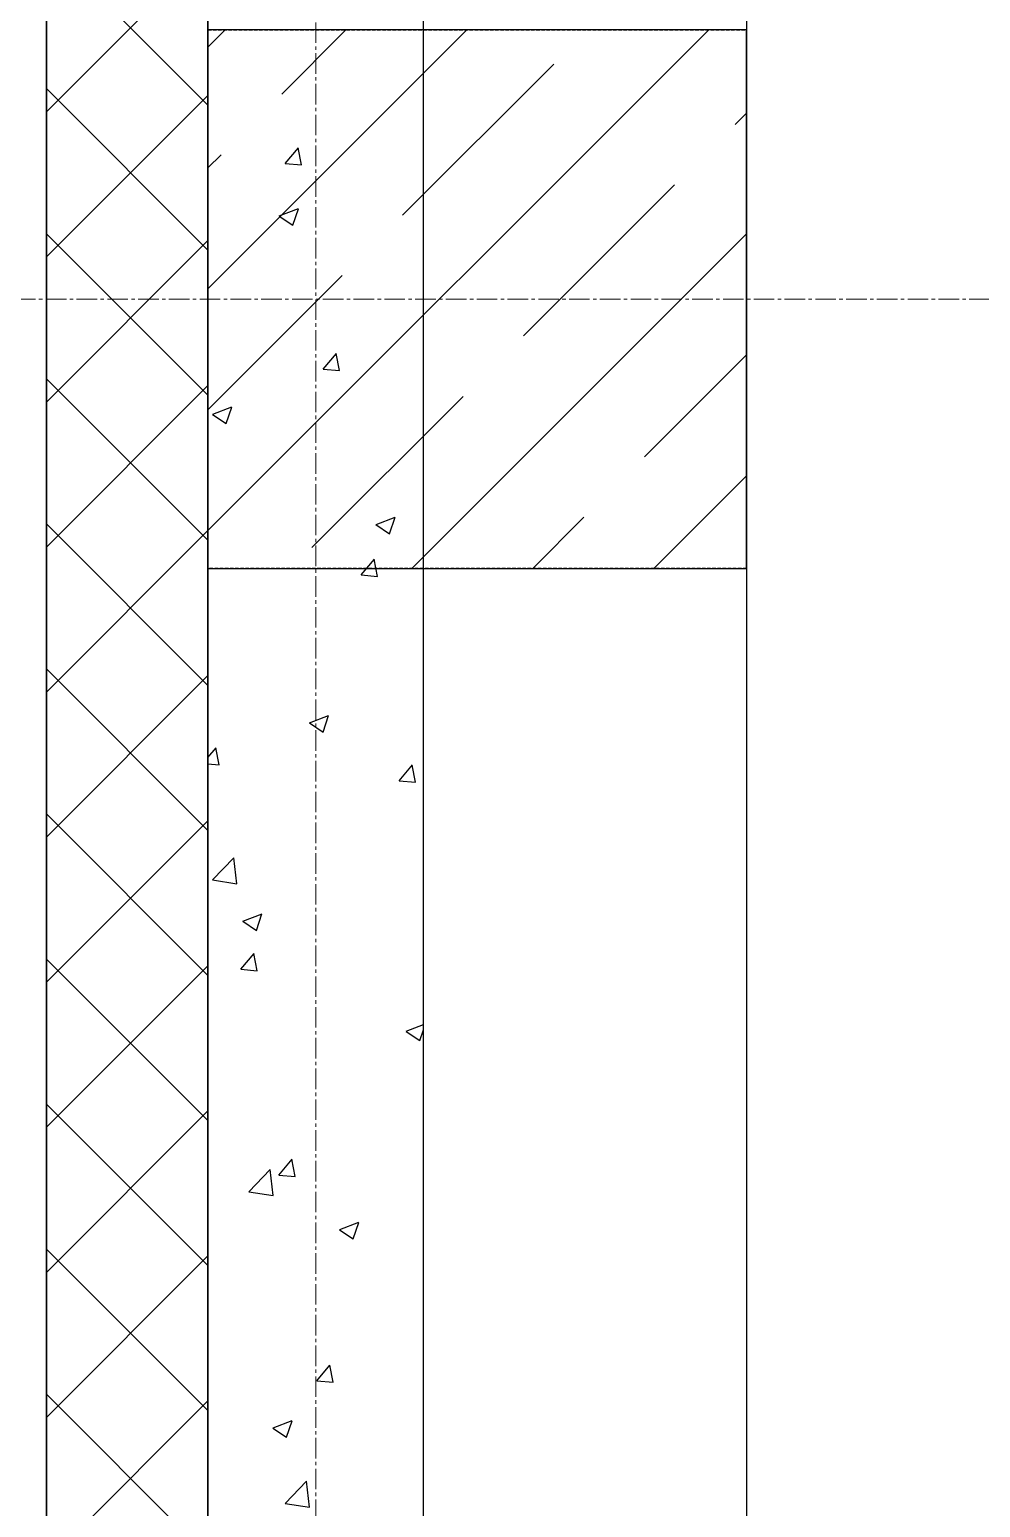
# Model space of a CAD drawing. Header units: millimetres. Extents: x -231292 to 573618, y -153144 to 564035.
# Drawn here: x 8638 to 9520, y 242144 to 243517 of the extents above; entities that cross this region are included whole.
import ezdxf

# ---------------------------------------------------------------- set-up
doc = ezdxf.new("R2010")
doc.units = ezdxf.units.MM
doc.linetypes.add('CENTER2', pattern=[28.575, 19.05, -3.175, 3.175, -3.175])
doc.linetypes.add('HIDDEN2', pattern=[4.7625, 3.175, -1.5875])
doc.layers.get('0').update_dxf_attribs({"color": 250})
for name, color, linetype, lineweight in [('АР_Колонны', 250, 'Continuous', 35), ('АР_Стены ЖБ', 250, 'Continuous', 35), ('АР_Стены ПЕНОблок', 250, 'Continuous', 20), ('АР_Тонкая', 250, 'Continuous', 5), ('АР_Утеплитель', 250, 'Continuous', 0), ('АР_Штриховка', 250, 'Continuous', 0), ('РД_Оси_100', 250, 'Continuous', 0)]:
    doc.layers.add(name, color=color, linetype=linetype, lineweight=lineweight)
doc.layers.add('КР_Балки-0.5', color=60, linetype='Continuous', lineweight=50, plot=False)

# ---------------------------------------------------------------- blocks, each defined once
blk = doc.blocks.new('оси_рен')
at = {"layer": 'РД_Оси_100', "color": 251, "linetype": 'CENTER2', "true_color": 0x636466}
blk.add_line((1195652.916, 135558.25), (1195652.916, 223268.25), dxfattribs=at)
blk.add_lwpolyline([(1241712.916, 192613.25), (1189697.958, 192613.25)], dxfattribs=at)

msp = doc.modelspace()

# ---------------------------------------------------------------- linework, layer by layer
at = {"layer": 'АР_Колонны', "color": 18, "linetype": 'HIDDEN2', "lineweight": 25, "true_color": 0x000000}
for p, q in [((8803.243, 243516.253), (9303.243, 243516.253)), ((8803.243, 243016.253), (8803.243, 243516.253)), ((9303.243, 243516.253), (9303.243, 243016.253)), ((9303.243, 243016.253), (8803.243, 243016.253))]:
    msp.add_line(p, q, dxfattribs=at)
at = {"layer": 'АР_Колонны', "color": 18, "linetype": 'Continuous', "lineweight": 25, "true_color": 0x000000}
for p, q in [((9303.243, 243516.253), (8803.243, 243516.253)), ((8803.243, 243516.253), (8803.243, 243016.253)), ((9303.243, 243516.253), (8803.243, 243516.253)), ((8803.243, 243516.253), (8803.243, 243016.253)), ((9303.243, 243016.253), (9303.243, 243516.253)), ((9303.243, 243016.253), (9303.243, 243516.253)), ((8803.243, 243016.253), (9303.243, 243016.253)), ((8803.243, 243016.253), (9303.243, 243016.253))]:
    msp.add_line(p, q, dxfattribs=at)
at = {"layer": 'АР_Стены ЖБ', "color": 18, "linetype": 'Continuous', "lineweight": 25, "true_color": 0x000000}
for p, q in [((9303.243, 243516.253), (8803.243, 243516.253)), ((8803.243, 243516.253), (8803.243, 243016.253)), ((9303.243, 243016.253), (9303.243, 243516.253)), ((8803.243, 243016.253), (9303.243, 243016.253))]:
    msp.add_line(p, q, dxfattribs=at)
at = {"layer": 'АР_Стены ПЕНОблок', "color": 18, "linetype": 'Continuous', "lineweight": 25, "true_color": 0x000000}
for p, q in [((8803.243, 263866.253), (8803.243, 187666.253)), ((9003.243, 187666.253), (9003.243, 263866.253))]:
    msp.add_line(p, q, dxfattribs=at)
at = {"layer": 'АР_Тонкая', "color": 18, "linetype": 'Continuous', "lineweight": 25, "true_color": 0x000000}
msp.add_line((8653.243, 187666.253), (8653.243, 263866.253), dxfattribs=at)
at = {"layer": 'АР_Утеплитель', "color": 18, "linetype": 'Continuous', "lineweight": 25, "true_color": 0x000000}
for p, q in [((8653.243, 263866.253), (8653.243, 187666.253)), ((8803.243, 187666.253), (8803.243, 263866.253))]:
    msp.add_line(p, q, dxfattribs=at)
at = {"layer": 'АР_Штриховка', "color": 18, "linetype": 'Continuous', "lineweight": 25, "true_color": 0x000000}
for p, q in [((8803.243, 243446.455), (8653.243, 243596.455)), ((8653.243, 243440.168), (8803.243, 243590.168)), ((8803.243, 243500.366), (8819.13, 243516.253)), ((8803.243, 243275.859), (9043.637, 243516.253)), ((8803.243, 243051.353), (9268.143, 243516.253)), ((8871.703, 243456.572), (8931.384, 243516.253)), ((8983.956, 243344.319), (9124.273, 243484.636)), ((8803.243, 243311.751), (8653.243, 243461.751)), ((8653.243, 243305.464), (8803.243, 243455.464)), ((9292.653, 243428.509), (9303.243, 243439.099)), ((8875.034, 243392.286), (8887.279, 243406.879)), ((8890.096, 243390.925), (8887.159, 243406.847)), ((8803.243, 243388.112), (8815.576, 243400.446)), ((8875.033, 243392.276), (8890.216, 243390.948)), ((9096.209, 243232.066), (9236.526, 243372.382)), ((8869.429, 243343.386), (8882.064, 243334.864)), ((8869.526, 243343.599), (8887.31, 243350.426)), ((8882.074, 243334.861), (8887.224, 243350.21)), ((8803.243, 243177.047), (8653.243, 243327.047)), ((8992.65, 243016.253), (9303.243, 243326.846)), ((8653.243, 243170.76), (8803.243, 243320.76)), ((8803.243, 243163.606), (8927.83, 243288.192)), ((8910.278, 243201.229), (8922.523, 243215.823)), ((8925.339, 243199.869), (8922.402, 243215.79)), ((9208.463, 243119.813), (9303.243, 243214.593)), ((8910.277, 243201.219), (8925.459, 243199.891)), ((8803.243, 243042.343), (8653.243, 243192.343)), ((8653.243, 243036.057), (8803.243, 243186.057)), ((8899.766, 243035.623), (9040.083, 243175.939)), ((8807.723, 243159.411), (8825.508, 243166.238)), ((8820.272, 243150.673), (8825.422, 243166.022)), ((8807.627, 243159.198), (8820.262, 243150.676)), ((9217.156, 243016.253), (9303.243, 243102.34)), ((8959.338, 243057.146), (8977.123, 243063.973)), ((8971.886, 243048.408), (8977.036, 243063.757)), ((9104.903, 243016.253), (9152.336, 243063.686)), ((8803.243, 242907.64), (8653.243, 243057.64)), ((8653.243, 242901.353), (8803.243, 243051.353)), ((8959.241, 243056.933), (8971.876, 243048.411)), ((8945.521, 243010.173), (8957.766, 243024.766)), ((8960.581, 243008.812), (8957.645, 243024.733)), ((8945.52, 243010.162), (8960.702, 243008.834)), ((8803.243, 242772.936), (8653.243, 242922.936)), ((8653.243, 242766.649), (8803.243, 242916.649)), ((8897.439, 242872.745), (8910.074, 242864.223)), ((8897.536, 242872.957), (8915.32, 242879.784)), ((8910.084, 242864.22), (8915.234, 242879.569)), ((8803.243, 242840.612), (8810.825, 242849.648)), ((8813.64, 242833.694), (8810.703, 242849.615)), ((8803.243, 242834.637), (8813.761, 242833.716)), ((8980.765, 242819.116), (8993.01, 242833.709)), ((8995.824, 242817.755), (8992.887, 242833.676)), ((8980.764, 242819.106), (8995.946, 242817.777)), ((8803.243, 242638.232), (8653.243, 242788.232)), ((8653.243, 242631.945), (8803.243, 242781.945)), ((8807.503, 242726.922), (8827.287, 242747.541)), ((8830.081, 242723.417), (8827.274, 242747.539)), ((8807.494, 242726.942), (8830.084, 242723.438)), ((8835.734, 242688.769), (8853.518, 242695.596)), ((8848.282, 242680.032), (8853.432, 242695.381)), ((8835.637, 242688.557), (8848.272, 242680.035)), ((8803.243, 242503.528), (8653.243, 242653.528)), ((8833.823, 242643.998), (8846.069, 242658.591)), ((8848.883, 242642.637), (8845.946, 242658.558)), ((8653.243, 242497.241), (8803.243, 242647.241)), ((8833.823, 242643.988), (8849.005, 242642.66)), ((8987.252, 242586.292), (8999.886, 242577.77)), ((8987.348, 242586.504), (9003.243, 242592.606)), ((8999.896, 242577.767), (9003.243, 242587.741)), ((8803.243, 242368.824), (8653.243, 242518.824)), ((8653.243, 242362.537), (8803.243, 242512.537)), ((8869.067, 242452.941), (8881.312, 242467.534)), ((8884.126, 242451.58), (8881.189, 242467.501)), ((8841.178, 242437.453), (8860.962, 242458.072)), ((8863.755, 242433.948), (8860.949, 242458.071)), ((8869.066, 242452.931), (8884.248, 242451.603)), ((8841.169, 242437.474), (8863.759, 242433.97)), ((8925.546, 242402.316), (8943.331, 242409.143)), ((8938.094, 242393.579), (8943.244, 242408.928)), ((8925.45, 242402.104), (8938.084, 242393.582)), ((8803.243, 242234.12), (8653.243, 242384.12)), ((8653.243, 242227.833), (8803.243, 242377.833)), ((8904.31, 242261.884), (8916.555, 242276.477)), ((8919.369, 242260.523), (8916.432, 242276.444)), ((8904.309, 242261.874), (8919.491, 242260.546)), ((8803.243, 242099.417), (8653.243, 242249.417)), ((8653.243, 242093.13), (8803.243, 242243.13)), ((8863.648, 242217.916), (8876.282, 242209.394)), ((8863.744, 242218.128), (8881.529, 242224.955)), ((8876.292, 242209.391), (8881.442, 242224.74)), ((8874.853, 242147.985), (8894.637, 242168.604)), ((8897.43, 242144.48), (8894.624, 242168.602)), ((8874.844, 242148.005), (8897.433, 242144.502))]:
    msp.add_line(p, q, dxfattribs=at)
at = {"layer": 'КР_Балки-0.5', "color": 18, "lineweight": 25, "ltscale": 200, "true_color": 0x000000}
for p, q in [((8803.244, 237366.253), (8803.244, 263866.253)), ((9303.244, 263866.253), (9303.244, 237366.253)), ((9303.244, 243166.253), (9303.244, 243366.253))]:
    msp.add_line(p, q, dxfattribs=at)

# ---------------------------------------------------------------- block references
at = {"rotation": 359.999868838025}
msp.add_blockref('оси_рен', (-1186750.035, 50655.808), dxfattribs=at)

doc.saveas('drawing.dxf')
